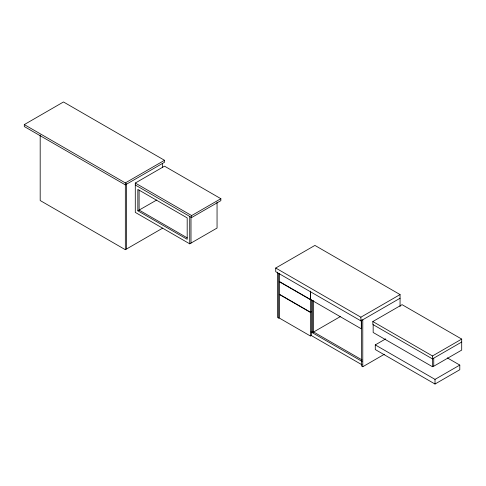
<?xml version="1.0" encoding="UTF-8"?>
<svg xmlns="http://www.w3.org/2000/svg" width="486" height="486" viewBox="0 0 486 486"><rect width="100%" height="100%" fill="white"/><g stroke="black" fill="none" stroke-linecap="round" stroke-linejoin="round"><path stroke-width="0.73" d="M24.3 124.592L63.484 101.969L164.523 160.301L164.523 162.257L125.333 184.88L24.3 126.548L24.3 124.592L125.333 182.924L164.523 160.301M217.054 202.14L217.054 228.049L189.728 243.826L135.29 212.394L135.29 183.046L164.523 166.169L220.863 198.701L220.863 200.657L191.636 217.534L135.29 185.002M137.836 210.815L187.189 239.306L187.189 217.898L137.836 189.406L137.836 210.815L156.723 200.025M40.186 135.023L40.186 200.536L125.333 249.695L162.616 228.171M135.29 183.046L191.636 215.577L220.863 198.701M400.063 298.246L360.873 320.869L275.726 271.704L275.726 268.035L314.91 245.412L400.063 294.577L400.063 306.575M310.36 312.121L310.36 299.649L279.116 281.613L279.116 294.085L310.36 312.121L311.629 311.392L311.629 299.649M310.36 312.37L311.629 311.635L311.629 335.237L310.36 335.972L279.116 317.935L279.116 294.334L310.36 312.37L310.36 335.972M340.388 316.556L312.37 332.728L312.37 300.427M275.726 268.035L360.873 317.2L400.063 294.577M461.7 342.023L432.467 358.899L372.841 324.478L372.841 321.538L402.074 304.667L461.7 339.088L461.7 350.096L433.743 366.237L433.743 358.164M447.32 357.878L459.792 365.077L459.792 369.725L435.013 384.031L375.277 349.549L375.277 344.902L385.714 338.876M361.511 319.788L361.511 365.994L362.781 366.73L384.365 354.27M372.841 321.538L432.467 355.965L461.7 339.088M373.163 324.66L373.163 332.485L432.467 366.73L433.743 365.994M375.277 344.902L435.013 379.384L459.792 365.077M187.159 237.824L139.105 210.08L139.105 190.148M312.917 331.58L362.088 359.968M310.985 331.932L362.125 361.456M310.985 335.358L362.125 364.883M435.013 379.384L435.013 384.031M432.467 355.965L432.467 366.73M362.781 319.77L362.781 366.73M361.298 320.377L361.298 328.815L310.572 299.528L310.572 291.09M360.873 317.2L360.873 320.869M313.64 300.445L313.64 331.999M310.36 291.673L310.36 299.406L279.116 281.37L279.116 273.63M278.903 273.612L278.903 318.3L277.634 317.565L277.634 272.124M191.636 215.577L191.636 217.534M190.998 217.181L190.998 243.091M189.728 216.434L189.728 243.826M162.616 163.418L162.616 167.178M126.609 183.453L126.609 248.96M125.333 182.924L125.333 249.695"/></g></svg>
